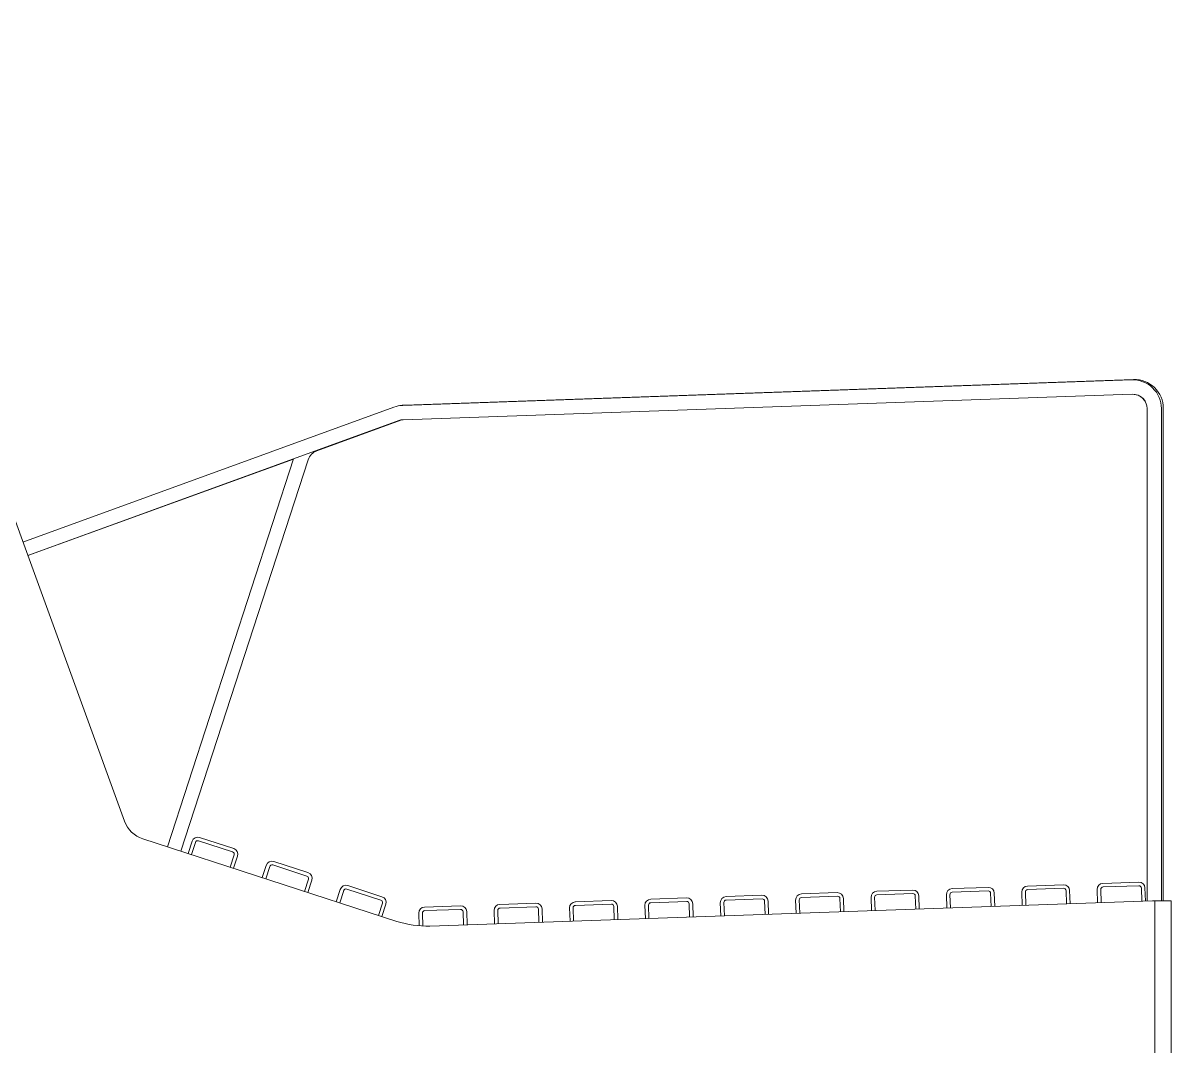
# Model space of a CAD drawing. Header units: millimetres. Extents: x 22162 to 28102, y 3160 to 7360.
# Drawn here: x 23542.9 to 24022.4, y 6257.5 to 6684.8 of the extents above; entities that cross this region are included whole.
import ezdxf

# ---------------------------------------------------------------- set-up
doc = ezdxf.new("R2010")
doc.units = ezdxf.units.MM
doc.header["$LTSCALE"] = 0.3
doc.layers.add('Vrstva 1', color=7, linetype='Continuous', lineweight=5)

msp = doc.modelspace()

# ---------------------------------------------------------------- linework, layer by layer
at = {"layer": 'Vrstva 1', "color": 0}
for p, q in [((23463.95, 6684.79), (23585.32, 6351.34)), ((24005.99, 6535.72), (23701.5, 6525.07)), ((24006.78, 6535.84), (23702.3, 6525.21)), ((24006.78, 6535.84), (23702.3, 6525.21)), ((24006.2, 6529.72), (23701.71, 6519.08)), ((24006.21, 6529.7), (23701.73, 6519.06)), ((23697.82, 6524.36), (23542.87, 6467.95)), ((24012.42, 6318.05), (24012.41, 6523.73)), ((24018.42, 6318.13), (24018.41, 6523.73)), ((24019.2, 6318.13), (24019.2, 6523.85)), ((24019.2, 6318.13), (24019.2, 6523.85)), ((23699.87, 6518.72), (23544.92, 6462.31)), ((23700.66, 6518.85), (23665.66, 6506.11)), ((23655.81, 6502.66), (23544.93, 6462.3)), ((23655.81, 6502.68), (23603.18, 6340.69)), ((23655.81, 6502.68), (23603.18, 6340.69)), ((23662.01, 6502.33), (23608.88, 6338.83)), ((23592.88, 6344.03), (23699.08, 6309.52)), ((23613.49, 6342.99), (23611.83, 6337.88)), ((23614.92, 6342.53), (23613.25, 6337.41)), ((23630.44, 6338.54), (23616.18, 6343.17)), ((23630.91, 6339.96), (23616.64, 6344.6)), ((23629.42, 6332.16), (23631.09, 6337.28)), ((23630.85, 6331.7), (23632.51, 6336.81)), ((23644.5, 6332.92), (23642.83, 6327.8)), ((23645.92, 6332.46), (23644.26, 6327.34)), ((23661.45, 6328.46), (23647.18, 6333.1)), ((23661.91, 6329.89), (23647.65, 6334.52)), ((23660.43, 6322.08), (23662.09, 6327.2)), ((23661.85, 6321.62), (23663.52, 6326.74)), ((24008.95, 6325.94), (23993.96, 6325.41)), ((23675.4, 6322.88), (23673.74, 6317.76)), ((23676.83, 6322.41), (23675.17, 6317.3)), ((23692.36, 6318.42), (23678.09, 6323.05)), ((23692.82, 6319.85), (23678.55, 6324.48)), ((23883.03, 6321.54), (23868.04, 6321.02)), ((23914.51, 6322.64), (23899.52, 6322.11)), ((23914.56, 6321.14), (23899.57, 6320.62)), ((23930.09, 6320.68), (23930.28, 6315.18)), ((23945.99, 6323.74), (23931, 6323.21)), ((23946.04, 6322.24), (23931.05, 6321.71)), ((23947.27, 6315.78), (23947.08, 6321.27)), ((23948.77, 6315.83), (23948.58, 6321.33)), ((23960.07, 6321.73), (23960.26, 6316.23)), ((23961.57, 6321.78), (23961.76, 6316.28)), ((23977.47, 6324.84), (23962.48, 6324.31)), ((23977.53, 6323.34), (23962.53, 6322.81)), ((23978.75, 6316.88), (23978.56, 6322.37)), ((23980.25, 6316.93), (23980.06, 6322.43)), ((23991.55, 6322.83), (23991.74, 6317.33)), ((23993.05, 6322.88), (23993.24, 6317.38)), ((24009.01, 6324.44), (23994.02, 6323.91)), ((24010.23, 6317.98), (24010.04, 6323.47)), ((24011.73, 6318.03), (24011.54, 6323.52)), ((23691.34, 6312.04), (23693, 6317.16)), ((23692.76, 6311.58), (23694.43, 6316.7)), ((23725.63, 6316.04), (23710.64, 6315.52)), ((23712.84, 6307.59), (24014.66, 6318.13)), ((23757.11, 6317.14), (23742.12, 6316.62)), ((23788.59, 6318.24), (23773.6, 6317.72)), ((23788.64, 6316.74), (23773.65, 6316.22)), ((23802.67, 6316.23), (23802.86, 6310.73)), ((23804.17, 6316.28), (23804.36, 6310.79)), ((23820.07, 6319.34), (23805.08, 6318.82)), ((23820.12, 6317.84), (23805.13, 6317.32)), ((23821.35, 6311.38), (23821.16, 6316.88)), ((23822.85, 6311.43), (23822.65, 6316.93)), ((23834.15, 6317.33), (23834.34, 6311.83)), ((23835.65, 6317.38), (23835.84, 6311.89)), ((23851.55, 6320.44), (23836.56, 6319.92)), ((23851.6, 6318.94), (23836.61, 6318.42)), ((23852.83, 6312.48), (23852.64, 6317.98)), ((23854.33, 6312.53), (23854.14, 6318.03)), ((23865.63, 6318.43), (23865.82, 6312.93)), ((23867.13, 6318.48), (23867.32, 6312.99)), ((23883.08, 6320.04), (23868.09, 6319.52)), ((23884.31, 6313.58), (23884.12, 6319.08)), ((23885.81, 6313.63), (23885.62, 6319.13)), ((23897.11, 6319.53), (23897.3, 6314.03)), ((23898.61, 6319.58), (23898.8, 6314.08)), ((23915.79, 6314.68), (23915.6, 6320.17)), ((23917.29, 6314.73), (23917.1, 6320.23)), ((23928.59, 6320.63), (23928.78, 6315.13)), ((24014.66, 6318.13), (24015.7, 6318.13)), ((24015.7, 5888.13), (24015.7, 6318.13)), ((24022.43, 6318.13), (24020.45, 6318.13)), ((24022.43, 6318.13), (24022.43, 5888.13)), ((23708.22, 6312.93), (23708.41, 6307.68)), ((23709.72, 6312.99), (23709.91, 6307.6)), ((23725.68, 6314.54), (23710.69, 6314.02)), ((23726.91, 6308.08), (23726.71, 6313.58)), ((23728.4, 6308.13), (23728.21, 6313.63)), ((23739.71, 6314.03), (23739.9, 6308.54)), ((23741.2, 6314.08), (23741.4, 6308.59)), ((23757.16, 6315.64), (23742.17, 6315.12)), ((23758.39, 6309.18), (23758.19, 6314.68)), ((23759.89, 6309.23), (23759.69, 6314.73)), ((23771.19, 6315.13), (23771.38, 6309.63)), ((23772.69, 6315.18), (23772.88, 6309.69)), ((23789.87, 6310.28), (23789.67, 6315.78)), ((23791.37, 6310.33), (23791.17, 6315.83))]:
    msp.add_line(p, q, dxfattribs=at)
for points in [[(24015.7, 6318.13), (24020.45, 6318.13)], [(24022.43, 6318.13), (24020.45, 6318.13)]]:
    msp.add_lwpolyline(points, dxfattribs=at)
for centre, radius, start, end in [((24006.41, 6523.73), 12, 0.003, 92.003), ((24007.2, 6523.85), 12, 0, 92), ((24006.41, 6523.73), 6, 0.003, 92.003), ((24006.42, 6523.7), 6, 27.8153, 92.0007), ((23701.92, 6513.08), 12, 92.003, 110.003), ((23702.71, 6513.21), 12, 92, 101.5926), ((23701.92, 6513.08), 6, 92.003, 110.003), ((23702.71, 6513.21), 6, 103.5109, 110), ((23701.94, 6513.07), 6, 92.0007, 96.8661), ((23667.71, 6500.47), 6, 110, 162), ((23667.71, 6500.47), 6, 110, 162), ((23596.59, 6355.44), 12, 200, 252), ((23615.87, 6342.22), 2.5, 72, 162), ((23615.87, 6342.22), 1, 72, 162), ((23630.13, 6337.59), 2.5, 342, 72), ((23630.13, 6337.59), 1, 342, 72), ((23646.87, 6332.15), 2.5, 72, 162), ((23646.87, 6332.15), 1, 72, 162), ((23661.14, 6327.51), 1, 342, 72), ((23661.14, 6327.51), 2.5, 342, 72), ((24009.04, 6323.44), 2.5, 2, 92), ((23677.78, 6322.1), 2.5, 72, 162), ((23677.78, 6322.1), 1, 72, 162), ((23868.13, 6318.52), 2.5, 92, 182), ((23883.12, 6319.04), 2.5, 2, 92), ((23899.61, 6319.62), 2.5, 92, 182), ((23914.6, 6320.14), 2.5, 2, 92), ((23914.6, 6320.14), 1, 2, 92), ((23931.09, 6320.72), 2.5, 92, 182), ((23931.09, 6320.72), 1, 92, 182), ((23946.08, 6321.24), 2.5, 2, 92), ((23946.08, 6321.24), 1, 2, 92), ((23962.57, 6321.81), 2.5, 92, 182), ((23962.57, 6321.81), 1, 92, 182), ((23977.56, 6322.34), 2.5, 2, 92), ((23977.56, 6322.34), 1, 2, 92), ((23994.05, 6322.91), 2.5, 92, 182), ((23994.05, 6322.91), 1, 92, 182), ((24009.04, 6323.44), 1, 2, 92), ((23692.05, 6317.47), 1, 342, 72), ((23692.05, 6317.47), 2.5, 342, 72), ((23725.71, 6313.54), 2.5, 2, 92), ((23742.2, 6314.12), 2.5, 92, 182), ((23757.19, 6314.64), 2.5, 2, 92), ((23773.68, 6315.22), 2.5, 92, 182), ((23773.68, 6315.22), 1, 92, 182), ((23788.68, 6315.74), 2.5, 2, 92), ((23788.68, 6315.74), 1, 2, 92), ((23805.17, 6316.32), 2.5, 92, 182), ((23805.17, 6316.32), 1, 92, 182), ((23820.16, 6316.84), 2.5, 2, 92), ((23820.16, 6316.84), 1, 2, 92), ((23836.65, 6317.42), 2.5, 92, 182), ((23836.65, 6317.42), 1, 92, 182), ((23851.64, 6317.94), 2.5, 2, 92), ((23851.64, 6317.94), 1, 2, 92), ((23868.13, 6318.52), 1, 92, 182), ((23883.12, 6319.04), 1, 2, 92), ((23899.61, 6319.62), 1, 92, 182), ((23710.72, 6313.02), 2.5, 92, 182), ((23710.72, 6313.02), 1, 92, 182), ((23725.71, 6313.54), 1, 2, 92), ((23742.2, 6314.12), 1, 92, 182), ((23757.19, 6314.64), 1, 2, 92), ((23711.45, 6347.57), 40, 252, 272)]:
    msp.add_arc(centre, radius, start, end, dxfattribs=at)

doc.saveas('drawing.dxf')
